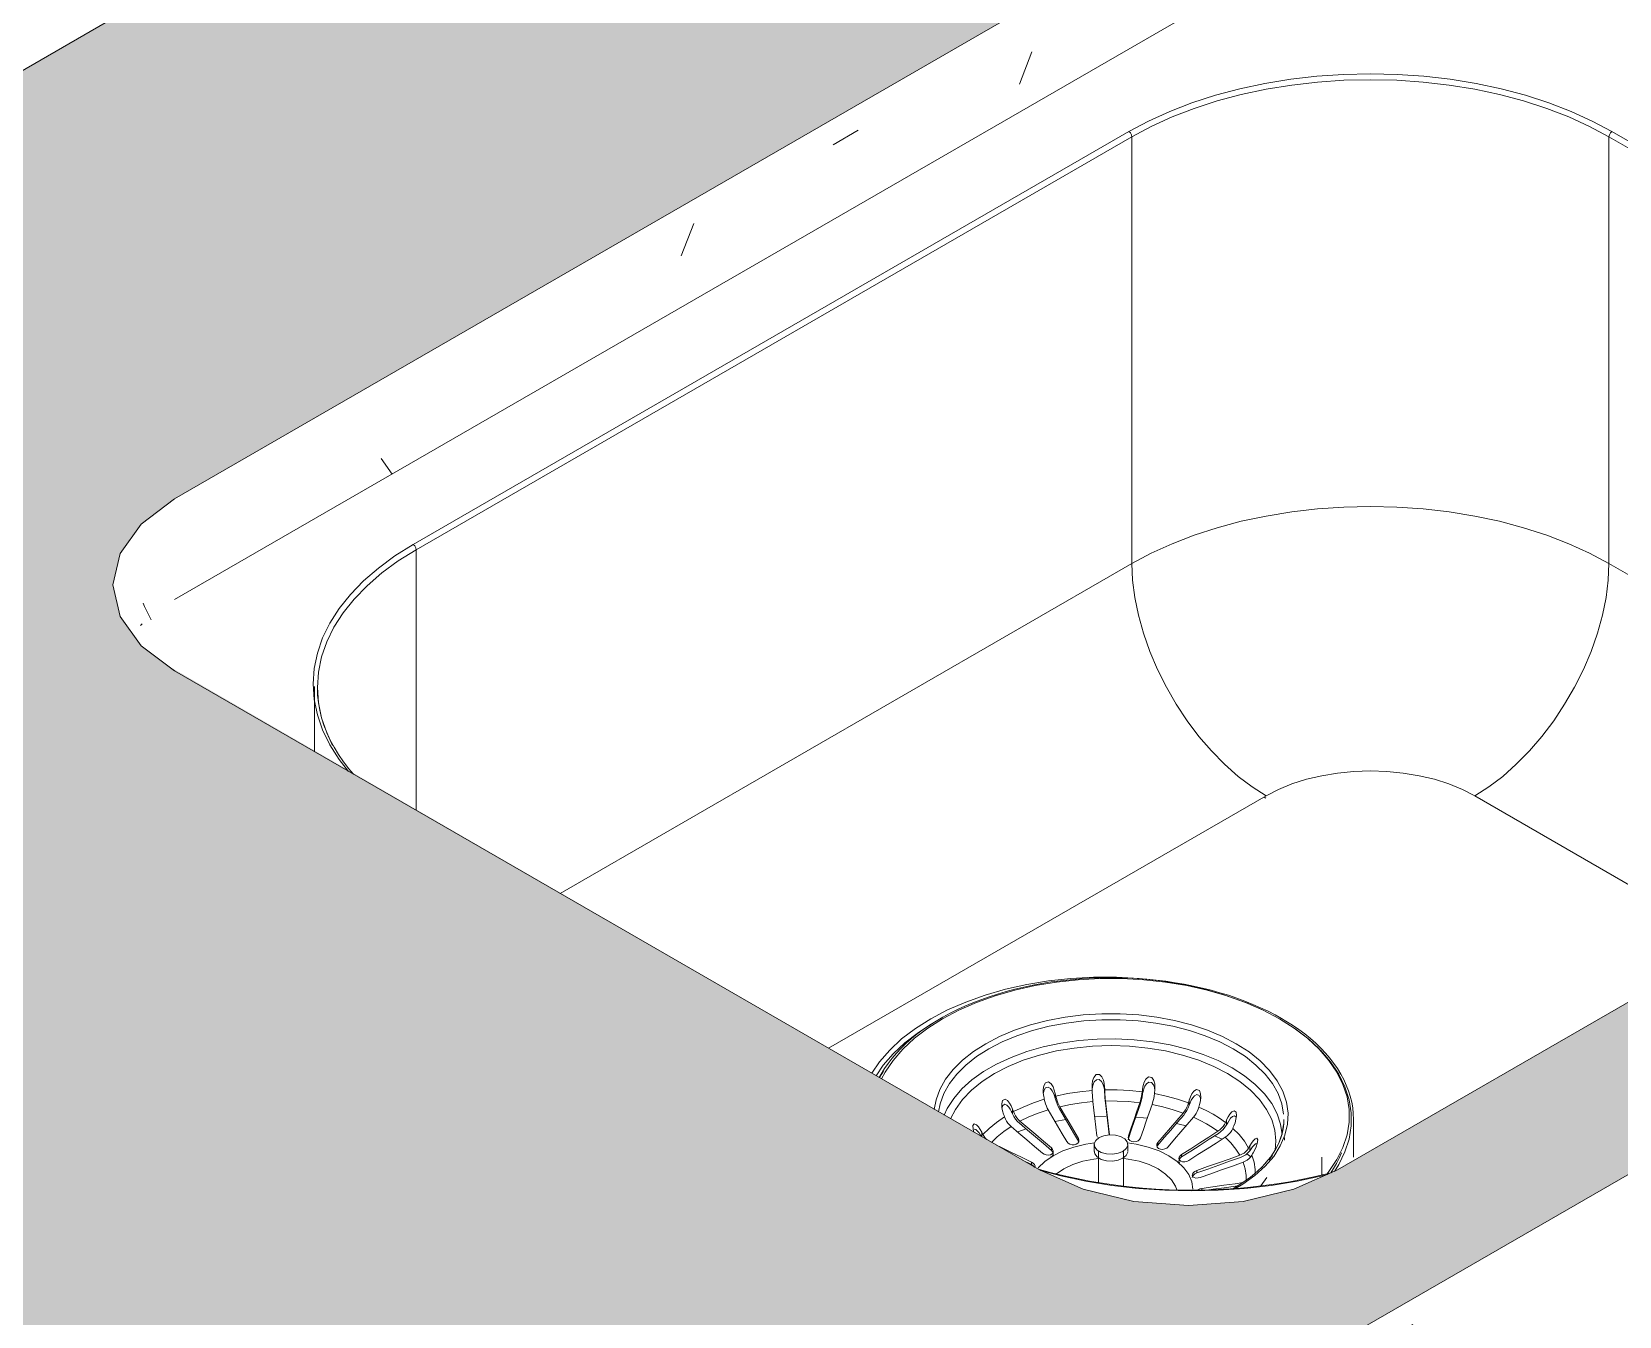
# Model space of a CAD drawing. Header units: millimetres. Extents: x -8593 to 4290, y -4897 to 11072.
# Drawn here: x 236 to 612.5, y -2814.9 to -2510.2 of the extents above; entities that cross this region are included whole.
import ezdxf

# ---------------------------------------------------------------- set-up
doc = ezdxf.new("R2010")
doc.units = ezdxf.units.MM
doc.layers.add('G-IMPT', color=8, linetype='Continuous', lineweight=9)
doc.layers.add('I-FURN', color=30, linetype='Continuous', lineweight=9)

# ---------------------------------------------------------------- blocks, each defined once
blk = doc.blocks.new('FP_3-Ortogonal 3D Copiar 1')
at = {"layer": 'I-FURN'}
for p, q in [((-15938.09, -2645.76), (-15937.73, -2646.53)), ((-15937.73, -2646.53), (-15937.36, -2647.31)), ((-15937.36, -2647.31), (-15936.97, -2648.09)), ((-15936.97, -2648.09), (-15936.58, -2648.87)), ((-15936.58, -2648.87), (-15936.17, -2649.66))]:
    blk.add_line(p, q, dxfattribs=at)

msp = doc.modelspace()

# ---------------------------------------------------------------- hatches: boundary and pattern name
at = {"layer": 'I-FURN'}
h = msp.add_hatch(dxfattribs=at)
h.set_pattern_fill('FP_24', color=256, style=0, pattern_type=2)
h.set_pattern_definition([(30, (-542.186, -1853.675), (143.684, 124.434), [6.844, -117.59, 6.844, -781.239]), (30, (-542.186, -1853.675), (143.684, 124.434), [-131.278, -117.59, 6.844, -242.024, -414.78]), (30, (-542.186, -1853.675), (143.684, 124.434), [-497.736, 6.844, -117.59, 6.844, -283.502]), (30, (-542.186, -1853.675), (143.684, 124.434), [-629.014, -76.112, 6.844, -200.546]), (125.104, (-488.304, -1801.83), (-102.9507, 63.5061), [5.153, -88.544, -593.415]), (125.104, (-488.304, -1801.83), (-102.9507, 63.5061), [-93.697, 5.153, -88.544, -499.718]), (125.104, (-488.304, -1801.83), (-102.9507, 63.5061), [-187.394, 5.153, -182.241, -312.324]), (125.104, (-488.304, -1801.83), (-102.9507, 63.5061), [-374.788, 5.153, -88.544, -218.626]), (125.104, (-488.304, -1801.83), (-102.9507, 63.5061), [-468.485, 5.153, -57.311, -156.162]), (125.104, (-488.304, -1801.83), (-102.9507, 63.5061), [-530.95, 5.153, -151.008]), (248.794, (-470.344, -1708.502), (-40.73367, -187.94098), [8.193, -140.765, -943.402]), (248.794, (-470.344, -1708.502), (-40.73367, -187.94098), [-148.958, 8.193, -140.765, -794.444]), (248.794, (-470.344, -1708.502), (-40.73367, -187.94098), [-297.916, 8.193, -289.724, -496.527]), (248.794, (-470.344, -1708.502), (-40.73367, -187.94098), [-595.833, 8.193, -140.765, -347.569]), (248.794, (-470.344, -1708.502), (-40.73367, -187.94098), [-744.791, 8.193, -91.113, -248.264]), (248.794, (-470.344, -1708.502), (-40.73367, -187.94098), [-844.096, 8.193, -240.071])])
h.paths.add_polyline_path([(-398.31, -2884.29), (495.17, -2368.44), (495.17, -2339.28), (497.39, -2335.38), (502.46, -2331.72), (503.39, -2331.33), (503.39, -2243.75), (503.71, -2241.03), (-504.38, -2823.05)])
h.paths.add_polyline_path([(539.64, -2342.76), (561.42, -2330.19), (561.65, -2293.76), (561.66, -2293.4), (561.9, -2293.04), (562.05, -2292.76), (563.29, -2291.14), (563.95, -2290.78), (565.4, -2290.42), (567.5, -2290.41), (569.79, -2291.43), (569.91, -2291.28), (571.12, -2292.55), (571.12, -2293.08), (570.75, -2294.31), (569.79, -2295.25), (569.93, -2295.45), (571.4, -2293.45), (571.4, -2324.43), (628.55, -2291.43), (592.57, -2270.34), (591.93, -2270), (536.86, -2238.8), (534.08, -2237.81), (532.89, -2237.71), (532.05, -2239.36), (531.39, -2245.57), (531.39, -2331.33), (534.07, -2332.74), (537.66, -2335.81), (539.62, -2339.42), (539.63, -2341.32)])
h.paths.add_polyline_path([(562.85, -2329.36), (562.86, -2329.35), (563.14, -2295.54), (563.76, -2295.47), (563.29, -2294.97), (563.14, -2294.81), (562.82, -2294.84), (562.45, -2294.92), (562.82, -2295.47), (562.84, -2321.27)])
h.paths.add_polyline_path([(566.85, -2295.97), (568.9, -2295.62), (568.05, -2295.69), (566.86, -2295.93)])
h.paths.add_polyline_path([(567.89, -2295.26), (569.91, -2294.68), (569.65, -2294.7), (569.16, -2294.98), (568.05, -2295.23)])
h.paths.add_polyline_path([(561.7, -2292.76), (562.04, -2291.92), (562.82, -2291.57), (562.52, -2292.11), (561.9, -2292.6)])
h.paths.add_polyline_path([(656.55, -2275.26), (1468.45, -1806.51), (1468.45, -1684.04), (550.27, -2214.15), (554.87, -2216.56), (656.46, -2275.21)])
h = msp.add_hatch(dxfattribs=at)
h.set_pattern_fill('FP_15', color=256, style=0, pattern_type=2)
h.set_pattern_definition([(0, (1882.11, -4367.022), (203.2, 29.329), [8.382, -144.018, 8.382, -144.018, -812.8]), (0, (1882.11, -4367.022), (203.2, 29.329), [-304.8, 8.382, -296.418, 8.382, -144.018, -355.6]), (0, (1882.11, -4367.022), (203.2, 29.329), [-762, 8.382, -93.218, 8.382, -245.618]), (135, (1958.31, -4352.357), (-145.594, 86.93524), [5.927, -101.836, 5.927, -676.572]), (135, (1958.31, -4352.357), (-145.594, 86.93524), [-113.69, -101.836, 5.927, -209.599, -359.21]), (135, (1958.31, -4352.357), (-145.594, 86.93524), [-431.052, 5.927, -101.836, 5.927, -245.52]), (135, (1958.31, -4352.357), (-145.594, 86.93524), [-544.742, -65.915, 5.927, -173.678]), (225, (1983.71, -4293.7), (-57.60587, -116.2646), [5.927, -101.836, 5.927, -676.572]), (225, (1983.71, -4293.7), (-57.60587, -116.2646), [-113.69, -101.836, 5.927, -209.599, -359.21]), (225, (1983.71, -4293.7), (-57.60587, -116.2646), [-431.052, 5.927, -101.836, 5.927, -245.52]), (225, (1983.71, -4293.7), (-57.60587, -116.2646), [-544.742, -65.915, 5.927, -173.678])])
h.paths.add_polyline_path([(902.77, -3757.94), (1319.96, -3517.07), (330.01, -2945.52), (1390.67, -2333.15), (3441.28, -3517.07), (3936.26, -3231.3), (1468.45, -1806.51), (656.55, -2275.26), (691.86, -2295.87), (693.45, -2298.33), (694.03, -2301.05), (693.95, -2303.47), (693.1, -2307.23), (692.09, -2309.85), (690.09, -2313.33), (686.33, -2317.31), (684.53, -2318.53), (684.52, -2318.56), (681.16, -2319.93), (680.1, -2320.02), (678.23, -2319.91), (677.26, -2320.47), (668.22, -2320.53), (661.43, -2316.62), (661.16, -2310.13), (660.06, -2309.59), (628.55, -2291.43), (571.38, -2324.44), (571.41, -2339.09), (573.71, -2340.22), (578.03, -2343.5), (583.13, -2349.82), (585.99, -2354.77), (588.24, -2361.2), (589.02, -2367.32), (588.18, -2372.66), (585.99, -2376.37), (569.76, -2385.73), (567.96, -2385.75), (567.03, -2387.31), (540.1, -2402.91), (538.37, -2402.47), (538.53, -2402.97), (539.89, -2403.88), (539.62, -2439.29), (537.44, -2443.15), (533.01, -2446.56), (526.82, -2448.98), (520.64, -2450.09), (513.14, -2449.95), (507.18, -2448.83), (501.48, -2446.44), (497.12, -2442.76), (495.17, -2439.29), (495.17, -2368.44), (-398.31, -2884.29), (902.77, -3635.46), (902.77, -3727.54)])
h.paths.add_polyline_path([(2784.09, -3064.16), (2175.14, -2712.58), (2535.76, -2504.37), (3144.72, -2855.95), (2793.62, -3058.66)])
h.paths.add_polyline_path([(510.32, -2788.64), (497.38, -2787.65), (485.32, -2784.77), (473.06, -2779.08), (268.22, -2660.52), (261.96, -2655.81), (256.97, -2648.85), (255.26, -2641.38), (256.97, -2633.91), (261.96, -2626.95), (269.91, -2620.97), (828.52, -2298.45), (838.88, -2293.86), (850.94, -2290.98), (863.88, -2290), (876.82, -2290.98), (888.88, -2293.86), (899.23, -2298.45), (1104.29, -2416.84), (1112.66, -2423.41), (1117.23, -2429.78), (1118.94, -2437.25), (1117.23, -2444.73), (1112.24, -2451.69), (1104.29, -2457.67), (545.68, -2780.18), (535.32, -2784.77), (523.26, -2787.65), (517.54, -2788.09)])
h.paths.add_polyline_path([(569.01, -2384.83), (569, -2384.33), (568.9, -2384.61), (569, -2384.82)])
h.paths.add_polyline_path([(568.32, -2385.26), (570.67, -2384.46), (570.92, -2383.74), (569, -2384.83), (568.5, -2384.83), (568.27, -2385.25)])
h.paths.add_polyline_path([(539.69, -2351.77), (544.86, -2348.82), (546.57, -2348.63), (546.57, -2348.33), (545.4, -2348.38), (561.42, -2339.21), (561.4, -2330.2), (539.64, -2342.76), (539.67, -2349.31)])
h.paths.add_polyline_path([(562.85, -2329.36), (562.85, -2329.36), (562.85, -2334.1)])
h.paths.add_polyline_path([(562.85, -2338.39), (562.86, -2338.39), (562.85, -2337.88)])
h.paths.add_polyline_path([(682.04, -2297.31), (683.92, -2295.76), (683.71, -2295.96), (682.23, -2297.16)])
h.paths.add_polyline_path([(684.68, -2296.99), (684.25, -2295.98), (684.62, -2296.65), (684.63, -2296.69)])
h.paths.add_polyline_path([(685.36, -2295.29), (687.51, -2294.84), (685.37, -2295.29)])
h.paths.add_polyline_path([(672.46, -2289.16), (672.36, -2289.11), (672.44, -2289.16)])
h = msp.add_hatch(dxfattribs=at)
h.set_pattern_fill('FP_20', color=256, style=0, pattern_type=2)
h.set_pattern_definition([(30, (-436.12, -1914.912), (143.684, 124.434), [6.844, -117.59, 6.844, -781.239]), (30, (-436.12, -1914.912), (143.684, 124.434), [-131.278, -117.59, 6.844, -242.024, -414.78]), (30, (-436.12, -1914.912), (143.684, 124.434), [-497.736, 6.844, -117.59, 6.844, -283.502]), (30, (-436.12, -1914.912), (143.684, 124.434), [-629.014, -76.112, 6.844, -200.546]), (125.104, (-382.24, -1863.065), (-102.9507, 63.506), [5.153, -88.544, -593.415]), (125.104, (-382.24, -1863.065), (-102.9507, 63.506), [-93.697, 5.153, -88.544, -499.718]), (125.104, (-382.24, -1863.065), (-102.9507, 63.506), [-187.394, 5.153, -182.241, -312.324]), (125.104, (-382.24, -1863.065), (-102.9507, 63.506), [-374.788, 5.153, -88.544, -218.626]), (125.104, (-382.24, -1863.065), (-102.9507, 63.506), [-468.485, 5.153, -57.311, -156.162]), (125.104, (-382.24, -1863.065), (-102.9507, 63.506), [-530.95, 5.153, -151.008]), (248.794, (-364.278, -1769.74), (-40.73367, -187.941), [8.193, -140.765, -943.402]), (248.794, (-364.278, -1769.74), (-40.73367, -187.941), [-148.958, 8.193, -140.765, -794.444]), (248.794, (-364.278, -1769.74), (-40.73367, -187.941), [-297.916, 8.193, -289.724, -496.527]), (248.794, (-364.278, -1769.74), (-40.73367, -187.941), [-595.833, 8.193, -140.765, -347.569]), (248.794, (-364.278, -1769.74), (-40.73367, -187.941), [-744.791, 8.193, -91.113, -248.264]), (248.794, (-364.278, -1769.74), (-40.73367, -187.941), [-844.096, 8.193, -240.071])])
h.paths.add_polyline_path([(269.91, -2644.89), (828.52, -2322.37), (828.52, -2298.45), (269.91, -2620.97), (269.91, -2643.66)])
h = msp.add_hatch(dxfattribs=at)
h.set_pattern_fill('FP_17', color=256, style=0, pattern_type=2)
h.set_pattern_definition([(30, (-124.993, -2094.542), (143.684, 124.434), [6.844, -117.59, 6.844, -781.239]), (30, (-124.993, -2094.542), (143.684, 124.434), [-131.278, -117.59, 6.844, -242.024, -414.78]), (30, (-124.993, -2094.542), (143.684, 124.434), [-497.736, 6.844, -117.59, 6.844, -283.502]), (30, (-124.993, -2094.542), (143.684, 124.434), [-629.014, -76.112, 6.844, -200.546]), (125.104, (-71.11, -2042.694), (-102.9507, 63.5061), [5.153, -88.544, -593.415]), (125.104, (-71.11, -2042.694), (-102.9507, 63.5061), [-93.697, 5.153, -88.544, -499.718]), (125.104, (-71.11, -2042.694), (-102.9507, 63.5061), [-187.394, 5.153, -182.241, -312.324]), (125.104, (-71.11, -2042.694), (-102.9507, 63.5061), [-374.788, 5.153, -88.544, -218.626]), (125.104, (-71.11, -2042.694), (-102.9507, 63.5061), [-468.485, 5.153, -57.311, -156.162]), (125.104, (-71.11, -2042.694), (-102.9507, 63.5061), [-530.95, 5.153, -151.008]), (248.794, (-53.15, -1949.37), (-40.73367, -187.941), [8.193, -140.765, -943.402]), (248.794, (-53.15, -1949.37), (-40.73367, -187.941), [-148.958, 8.193, -140.765, -794.444]), (248.794, (-53.15, -1949.37), (-40.73367, -187.941), [-297.916, 8.193, -289.724, -496.527]), (248.794, (-53.15, -1949.37), (-40.73367, -187.941), [-595.833, 8.193, -140.765, -347.569]), (248.794, (-53.15, -1949.37), (-40.73367, -187.941), [-744.791, 8.193, -91.113, -248.264]), (248.794, (-53.15, -1949.37), (-40.73367, -187.941), [-844.096, 8.193, -240.071])])
h.paths.add_polyline_path([(365.37, -2965.94), (1390.67, -2373.98), (1390.67, -2333.15), (330.01, -2945.52), (344.15, -2953.69)])

# ---------------------------------------------------------------- linework, layer by layer
at = {"layer": 'G-IMPT'}
for p, q in [((828.52, -2322.37), (269.91, -2644.89)), ((496.18, -2533.85), (326.47, -2631.83)), ((327.18, -2633.05), (496.89, -2535.07)), ((496.89, -2535.07), (496.89, -2636.32)), ((610.02, -2535.07), (737.3, -2608.56)), ((610.02, -2535.07), (610.02, -2636.32)), ((738.01, -2607.33), (610.73, -2533.85)), ((327.18, -2633.05), (327.18, -2694.86)), ((496.89, -2636.32), (361.34, -2714.58)), ((702.44, -2689.67), (610.02, -2636.32)), ((262.19, -2650.64), (261.78, -2651.05)), ((303.05, -2665.47), (303.05, -2680.93)), ((528.71, -2691.43), (424.97, -2751.32)), ((638.8, -2726.42), (578.2, -2691.43)), ((528.65, -2691.97), (528.24, -2691.73)), ((527.87, -2742.22), (523.88, -2740.47)), ((538.56, -2748.95), (535.49, -2746.62)), ((541.32, -2751.48), (538.75, -2749.11)), ((478.72, -2763.18), (478.72, -2762.02)), ((490.43, -2761.68), (490.43, -2761.19)), ((499.42, -2762.14), (499.42, -2761.37)), ((468.36, -2766.38), (468.75, -2766.17)), ((468.6, -2766.9), (468.6, -2765.74)), ((510.7, -2764.24), (510.37, -2764.11)), ((510.5, -2764.79), (510.5, -2763.63)), ((469.86, -2771.1), (471.79, -2770.43)), ((478.66, -2768.65), (481.2, -2768.2)), ((488.05, -2767.48), (490.83, -2767.38)), ((519.34, -2769.47), (519.34, -2768.31)), ((549.44, -2777.16), (549.44, -2768.18)), ((461.01, -2771.93), (461.15, -2772.16)), ((461.3, -2772.29), (461.3, -2771.24)), ((484.21, -2772.72), (484.21, -2773.31)), ((487.94, -2774.14), (487.94, -2775.77)), ((488.57, -2772.05), (488.7, -2772.43)), ((495.94, -2775.77), (495.94, -2774.14)), ((496.05, -2772.71), (496, -2773.01)), ((503.04, -2774.26), (502.83, -2774.6)), ((503.04, -2773.67), (503.04, -2774.26)), ((516.5, -2772.09), (518.27, -2772.9)), ((533.05, -2773.08), (533.05, -2772.51)), ((473.09, -2778.89), (470.93, -2777.85)), ((477.8, -2774.95), (477.8, -2775.53)), ((488.94, -2775.77), (488.94, -2783.19)), ((494.85, -2776.19), (494.94, -2775.77)), ((494.94, -2784.03), (494.94, -2775.77)), ((508.69, -2776.51), (508.69, -2777.09)), ((524.13, -2776.38), (525.07, -2777.1)), ((524.87, -2775.61), (524.87, -2774.45)), ((529.41, -2777.79), (530.21, -2776.66)), ((541.94, -2781.45), (541.94, -2777.16)), ((473.09, -2778.3), (473.09, -2778.89)), ((479.03, -2781.12), (480.77, -2779.94)), ((512.32, -2780.29), (512.32, -2780.87)), ((513.49, -2784.55), (513.49, -2784.94)), ((527.49, -2783.98), (528.89, -2781.94))]:
    msp.add_line(p, q, dxfattribs=at)
for points in [[(610.73, -2533.85, 0), (606.06, -2531.35, 0), (601.07, -2529.08, 0), (595.78, -2527.04, 0), (590.23, -2525.25, 0), (584.45, -2523.71, 0), (578.49, -2522.44, 0), (572.37, -2521.44, 0), (566.13, -2520.72, 0), (559.81, -2520.29, 0), (553.46, -2520.15, 0), (547.1, -2520.29, 0), (540.78, -2520.72, 0), (534.55, -2521.44, 0), (528.43, -2522.44, 0), (522.46, -2523.71, 0), (516.68, -2525.25, 0), (511.13, -2527.04, 0), (505.85, -2529.08, 0), (500.85, -2531.35, 0), (496.18, -2533.85, 0)], [(496.89, -2535.07, 0), (501.5, -2532.61, 0), (506.43, -2530.36, 0), (511.66, -2528.35, 0), (517.14, -2526.58, 0), (522.84, -2525.06, 0), (528.73, -2523.8, 0), (534.78, -2522.82, 0), (540.94, -2522.11, 0), (547.18, -2521.69, 0), (553.46, -2521.54, 0), (559.73, -2521.69, 0), (565.97, -2522.11, 0), (572.13, -2522.82, 0), (578.18, -2523.8, 0), (584.07, -2525.06, 0), (589.78, -2526.58, 0), (595.26, -2528.35, 0), (600.48, -2530.36, 0), (605.41, -2532.61, 0), (610.02, -2535.07, 0)], [(496.89, -2535.07, 0), (496.79, -2534.61, 0), (496.53, -2534.16, 0), (496.18, -2533.85, 0)], [(610.02, -2535.07, 0), (610.12, -2534.61, 0), (610.38, -2534.16, 0), (610.73, -2533.85, 0)], [(610.02, -2636.32, 0), (605.41, -2633.85, 0), (600.48, -2631.61, 0), (595.26, -2629.59, 0), (589.78, -2627.82, 0), (584.07, -2626.3, 0), (578.18, -2625.05, 0), (572.13, -2624.06, 0), (565.97, -2623.36, 0), (559.73, -2622.93, 0), (553.46, -2622.79, 0), (547.18, -2622.93, 0), (540.94, -2623.36, 0), (534.78, -2624.06, 0), (528.73, -2625.05, 0), (522.84, -2626.3, 0), (517.14, -2627.82, 0), (511.66, -2629.59, 0), (506.43, -2631.61, 0), (501.5, -2633.85, 0), (496.89, -2636.32, 0)], [(326.47, -2631.83, 0), (322.16, -2634.52, 0), (318.22, -2637.41, 0), (314.69, -2640.46, 0), (311.58, -2643.66, 0), (308.92, -2647, 0), (306.71, -2650.44, 0), (304.99, -2653.98, 0), (303.75, -2657.58, 0), (303, -2661.22, 0), (302.75, -2664.89, 0), (303, -2668.56, 0), (303.75, -2672.21, 0), (304.99, -2675.81, 0), (306.71, -2679.35, 0), (308.92, -2682.79, 0), (311.14, -2685.62, 0)], [(307.38, -2679.46, 0), (305.96, -2676.49, 0), (304.74, -2672.94, 0), (304, -2669.33, 0), (303.75, -2665.71, 0), (304, -2662.09, 0), (304.74, -2658.49, 0), (305.96, -2654.93, 0), (307.67, -2651.44, 0), (309.84, -2648.04, 0), (312.47, -2644.74, 0), (315.54, -2641.58, 0), (319.03, -2638.56, 0), (322.92, -2635.71, 0), (327.18, -2633.05, 0)], [(327.18, -2633.05, 0), (327.09, -2632.59, 0), (326.83, -2632.14, 0), (326.47, -2631.83, 0)], [(496.89, -2636.32, 0), (497.06, -2640.26, 0), (497.58, -2644.36, 0), (498.45, -2648.57, 0), (499.64, -2652.85, 0), (501.15, -2657.15, 0), (502.96, -2661.42, 0), (505.06, -2665.62, 0), (507.42, -2669.7, 0), (510, -2673.61, 0), (512.8, -2677.32, 0), (515.77, -2680.78, 0), (518.87, -2683.95, 0), (522.09, -2686.81, 0), (525.38, -2689.31, 0), (528.71, -2691.43, 0)], [(578.2, -2691.43, 0), (581.53, -2689.31, 0), (584.82, -2686.81, 0), (588.04, -2683.95, 0), (591.15, -2680.78, 0), (594.11, -2677.32, 0), (596.91, -2673.61, 0), (599.5, -2669.7, 0), (601.85, -2665.62, 0), (603.95, -2661.42, 0), (605.76, -2657.15, 0), (607.27, -2652.85, 0), (608.47, -2648.57, 0), (609.33, -2644.36, 0), (609.85, -2640.26, 0), (610.02, -2636.32, 0)], [(303.75, -2665.71, 0), (303.81, -2667.51, 0), (304, -2669.31, 0), (304.31, -2671.1, 0), (304.75, -2672.89, 0), (305.31, -2674.67, 0), (305.99, -2676.44, 0), (306.8, -2678.19, 0), (307.73, -2679.92, 0), (308.78, -2681.64, 0), (309.95, -2683.33, 0), (311.24, -2685, 0), (312.36, -2686.3, 0)], [(578.2, -2691.43, 0), (575.28, -2689.92, 0), (572.08, -2688.61, 0), (568.64, -2687.51, 0), (565.02, -2686.65, 0), (561.24, -2686.02, 0), (557.37, -2685.64, 0), (553.46, -2685.51, 0), (549.54, -2685.64, 0), (545.67, -2686.02, 0), (541.9, -2686.65, 0), (538.27, -2687.51, 0), (534.84, -2688.61, 0), (531.63, -2689.92, 0), (528.71, -2691.43, 0)], [(436.99, -2758.26, 0), (437.44, -2757.42, 0), (438.22, -2756.14, 0), (439.09, -2754.89, 0), (440.04, -2753.65, 0), (441.08, -2752.45, 0), (442.2, -2751.27, 0), (443.39, -2750.12, 0), (444.66, -2749, 0), (446.01, -2747.91, 0), (447.42, -2746.86, 0), (448.91, -2745.84, 0), (450.47, -2744.85, 0), (452.08, -2743.91, 0), (453.77, -2743, 0), (455.51, -2742.14, 0), (457.31, -2741.31, 0), (459.16, -2740.53, 0), (461.06, -2739.79, 0), (463.02, -2739.1, 0), (465.01, -2738.46, 0), (467.05, -2737.86, 0), (469.13, -2737.3, 0), (471.25, -2736.8, 0), (473.39, -2736.35, 0), (475.57, -2735.94, 0), (477.77, -2735.59, 0), (479.99, -2735.29, 0), (482.24, -2735.04, 0), (484.49, -2734.84, 0), (486.76, -2734.7, 0), (489.04, -2734.6, 0), (491.32, -2734.56, 0), (493.6, -2734.57, 0), (495.88, -2734.64, 0), (498.16, -2734.76, 0), (500.42, -2734.93, 0), (502.67, -2735.15, 0), (504.91, -2735.42, 0), (507.12, -2735.75, 0), (509.31, -2736.12, 0), (511.48, -2736.55, 0), (513.61, -2737.03, 0), (515.71, -2737.55, 0), (517.77, -2738.13, 0), (519.79, -2738.75, 0), (521.76, -2739.41, 0), (523.69, -2740.13, 0), (525.58, -2740.89, 0), (527.4, -2741.69, 0), (529.18, -2742.53, 0), (530.89, -2743.41, 0), (532.39, -2744.25, 0)], [(531.89, -2744.3, 0), (528.03, -2742.27, 0), (523.87, -2740.45, 0), (519.43, -2738.87, 0), (514.76, -2737.52, 0), (509.89, -2736.44, 0), (504.87, -2735.61, 0), (499.74, -2735.06, 0), (494.55, -2734.78, 0), (489.33, -2734.78, 0), (484.13, -2735.06, 0), (479, -2735.61, 0), (473.98, -2736.44, 0), (469.12, -2737.52, 0), (464.44, -2738.87, 0), (460.01, -2740.45, 0), (455.84, -2742.27, 0), (451.99, -2744.3, 0), (448.47, -2746.53, 0), (445.33, -2748.93, 0), (442.58, -2751.49, 0), (440.25, -2754.19, 0), (438.37, -2757, 0), (437.52, -2758.59, 0)], [(523.56, -2740.34, 0), (518.97, -2738.7, 0), (514.13, -2737.31, 0), (509.1, -2736.18, 0), (503.91, -2735.33, 0), (498.6, -2734.76, 0), (493.22, -2734.47, 0), (487.82, -2734.47, 0), (482.45, -2734.76, 0), (477.14, -2735.33, 0), (471.95, -2736.18, 0), (466.91, -2737.31, 0), (462.08, -2738.7, 0), (457.49, -2740.34, 0), (453.18, -2742.22, 0), (449.19, -2744.32, 0)], [(521.64, -2750.22, 0), (518.37, -2748.52, 0), (514.81, -2747.03, 0), (511.01, -2745.76, 0), (506.99, -2744.73, 0), (502.81, -2743.94, 0), (498.51, -2743.41, 0), (494.14, -2743.15, 0), (489.74, -2743.15, 0), (485.37, -2743.41, 0), (481.07, -2743.94, 0), (476.89, -2744.73, 0), (472.87, -2745.76, 0), (469.06, -2747.03, 0), (465.51, -2748.52, 0), (462.24, -2750.22, 0)], [(535.41, -2746.56, 0), (531.86, -2744.32, 0), (528.04, -2742.3, 0)], [(449.19, -2744.32, 0), (445.55, -2746.62, 0), (442.3, -2749.11, 0), (439.46, -2751.76, 0), (437.05, -2754.55, 0), (435.22, -2757.24, 0)], [(436.23, -2757.83, 0), (437.92, -2755.34, 0), (440.29, -2752.6, 0), (443.09, -2749.99, 0), (446.29, -2747.54, 0), (449.87, -2745.28, 0)], [(520.93, -2751.44, 0), (517.74, -2749.78, 0), (514.27, -2748.33, 0), (510.55, -2747.09, 0), (506.63, -2746.08, 0), (502.55, -2745.32, 0), (498.35, -2744.8, 0), (494.08, -2744.54, 0), (489.79, -2744.54, 0), (485.52, -2744.8, 0), (481.33, -2745.32, 0), (477.24, -2746.08, 0), (473.32, -2747.09, 0), (469.61, -2748.33, 0), (466.14, -2749.78, 0), (462.95, -2751.44, 0)], [(531.89, -2744.3, 0), (535.41, -2746.53, 0), (538.55, -2748.93, 0), (541.3, -2751.49, 0), (543.62, -2754.19, 0), (545.51, -2757, 0), (546.94, -2759.9, 0), (547.9, -2762.86, 0), (548.38, -2765.86, 0), (548.38, -2768.87, 0), (547.9, -2771.87, 0), (546.94, -2774.83, 0), (545.51, -2777.73, 0), (543.62, -2780.54, 0), (543.18, -2781.1, 0)], [(549.44, -2768.18, 0), (549.39, -2766.81, 0), (549.25, -2765.44, 0), (549.01, -2764.07, 0), (548.68, -2762.71, 0), (548.26, -2761.37, 0), (547.74, -2760.04, 0), (547.13, -2758.72, 0), (546.44, -2757.42, 0), (545.65, -2756.14, 0), (544.78, -2754.89, 0), (543.83, -2753.65, 0), (542.8, -2752.45, 0), (541.68, -2751.27, 0), (540.49, -2750.12, 0), (539.21, -2749, 0), (537.87, -2747.91, 0), (536.45, -2746.86, 0), (534.96, -2745.84, 0), (533.41, -2744.85, 0), (532.39, -2744.25, 0)], [(462.24, -2750.22, 0), (459.3, -2752.1, 0), (456.71, -2754.16, 0), (454.52, -2756.36, 0), (452.73, -2758.67, 0), (451.37, -2761.09, 0), (450.45, -2763.57, 0), (450.03, -2765.8, 0)], [(451.05, -2766.4, 0), (451.44, -2764.48, 0), (452.33, -2762.05, 0), (453.66, -2759.7, 0), (455.41, -2757.43, 0), (457.55, -2755.29, 0), (460.07, -2753.28, 0), (462.95, -2751.44, 0)], [(452.4, -2767.17, 0), (453.12, -2765.63, 0), (454.64, -2763.24, 0), (456.59, -2760.97, 0), (458.96, -2758.83, 0), (461.71, -2756.85, 0), (464.82, -2755.06, 0), (468.25, -2753.47, 0), (471.95, -2752.1, 0), (475.89, -2750.97, 0), (480.02, -2750.1, 0), (484.29, -2749.48, 0), (488.64, -2749.14, 0), (493.04, -2749.07, 0), (497.42, -2749.28, 0), (501.74, -2749.76, 0), (505.94, -2750.5, 0), (509.98, -2751.5, 0), (513.81, -2752.75, 0), (517.38, -2754.24, 0), (520.65, -2755.93, 0)], [(519.58, -2757.29, 0), (516.32, -2755.61, 0), (512.74, -2754.14, 0), (508.9, -2752.92, 0), (504.85, -2751.95, 0), (500.64, -2751.25, 0), (496.32, -2750.83, 0), (491.94, -2750.68, 0), (487.56, -2750.83, 0), (483.24, -2751.25, 0), (479.02, -2751.95, 0), (474.97, -2752.92, 0), (471.14, -2754.14, 0), (467.56, -2755.61, 0), (464.29, -2757.29, 0), (461.37, -2759.18, 0), (458.83, -2761.25, 0), (456.71, -2763.46, 0), (455.03, -2765.8, 0), (453.9, -2768.03, 0)], [(532.88, -2766.94, 0), (532.43, -2764.48, 0), (531.54, -2762.05, 0), (530.21, -2759.7, 0), (528.47, -2757.43, 0), (526.32, -2755.29, 0), (523.8, -2753.28, 0), (520.93, -2751.44, 0)], [(521.48, -2784.6, 0), (523.2, -2783.56, 0), (526.05, -2781.51, 0), (528.5, -2779.3, 0), (530.52, -2776.95, 0), (532.09, -2774.48, 0), (533.19, -2771.93, 0), (533.8, -2769.33, 0), (533.92, -2766.71, 0), (533.55, -2764.09, 0), (532.7, -2761.51, 0), (531.36, -2759, 0), (529.56, -2756.59, 0), (527.33, -2754.3, 0), (524.67, -2752.17, 0), (521.64, -2750.22, 0)], [(544.9, -2780.57, 0), (545.95, -2778.91, 0), (547.42, -2775.91, 0), (548.42, -2772.84, 0), (548.92, -2769.74, 0), (548.92, -2766.62, 0), (548.42, -2763.52, 0), (547.42, -2760.45, 0), (545.95, -2757.46, 0), (544, -2754.55, 0), (541.59, -2751.76, 0)], [(437.04, -2758.3, 0), (437.42, -2757.63, 0), (437.98, -2756.71, 0)], [(487.44, -2760.67, 0), (487.45, -2759.83, 0), (487.59, -2759, 0), (487.87, -2758.21, 0), (488.4, -2757.56, 0), (489.21, -2757.52, 0), (489.79, -2758.11, 0), (490.14, -2758.87, 0), (490.34, -2759.69, 0), (490.43, -2760.52, 0)], [(490.36, -2761.09, 0), (490.23, -2760.42, 0), (490.01, -2759.76, 0), (489.66, -2759.17, 0), (489.14, -2758.73, 0), (488.47, -2758.76, 0), (487.98, -2759.25, 0), (487.69, -2759.88, 0), (487.52, -2760.55, 0), (487.46, -2761, 0)], [(499.42, -2760.98, 0), (499.57, -2760.15, 0), (499.83, -2759.36, 0), (500.23, -2758.64, 0), (500.85, -2758.11, 0), (501.63, -2758.23, 0), (502.1, -2758.93, 0), (502.31, -2759.75, 0), (502.37, -2760.59, 0), (502.32, -2761.42, 0)], [(530.85, -2775.49, 0), (531.04, -2773.26, 0), (530.79, -2770.73, 0), (530.06, -2768.23, 0), (528.84, -2765.8, 0), (527.16, -2763.46, 0), (525.04, -2761.25, 0), (522.51, -2759.18, 0), (519.58, -2757.29, 0)], [(520.65, -2755.93, 0), (523.59, -2757.82, 0), (526.15, -2759.88, 0), (528.32, -2762.09, 0), (530.05, -2764.42, 0), (531.35, -2766.85, 0), (532.17, -2769.34, 0), (532.52, -2771.73, 0)], [(476, -2762.75, 0), (475.88, -2761.92, 0), (475.87, -2761.08, 0), (476, -2760.25, 0), (476.38, -2759.5, 0), (477.11, -2759.31, 0), (477.75, -2759.78, 0), (478.19, -2760.46, 0), (478.5, -2761.22, 0), (478.72, -2762.02, 0)], [(478.55, -2762.61, 0), (478.32, -2761.98, 0), (478.01, -2761.38, 0), (477.6, -2760.86, 0), (477.05, -2760.53, 0), (476.43, -2760.7, 0), (476.07, -2761.27, 0), (475.91, -2761.92, 0)], [(476.13, -2763.4, 0), (476.06, -2763.08, 0), (476, -2762.75, 0)], [(478.55, -2762.61, 0), (478.64, -2762.9, 0), (478.72, -2763.18, 0)], [(478.72, -2762.02, 0), (478.78, -2762.35, 0), (478.85, -2762.67, 0)], [(478.85, -2762.67, 0), (481.65, -2762.08, 0), (484.53, -2761.64, 0), (487.46, -2761.34, 0)], [(479.77, -2765.19, 0), (479.54, -2764.76, 0), (479.33, -2764.28, 0), (479.14, -2763.76, 0), (478.98, -2763.22, 0), (478.85, -2762.67, 0)], [(487.46, -2761.34, 0), (487.45, -2761, 0), (487.44, -2760.67, 0)], [(487.46, -2761.34, 0), (487.49, -2761.9, 0), (487.52, -2762.46, 0), (487.56, -2763.01, 0), (487.61, -2763.51, 0), (487.65, -2763.97, 0)], [(490.36, -2761.09, 0), (490.4, -2761.39, 0), (490.43, -2761.68, 0)], [(490.43, -2760.52, 0), (490.44, -2760.85, 0), (490.45, -2761.19, 0)], [(490.43, -2761.68, 0), (490.47, -2762.39, 0), (490.51, -2763.07, 0), (490.57, -2763.71, 0), (490.63, -2764.28, 0)], [(490.45, -2761.19, 0), (493.43, -2761.19, 0), (496.4, -2761.34, 0), (499.34, -2761.63, 0)], [(490.64, -2763.81, 0), (490.59, -2763.36, 0), (490.55, -2762.86, 0), (490.51, -2762.31, 0), (490.48, -2761.75, 0), (490.45, -2761.19, 0)], [(499.34, -2761.63, 0), (499.26, -2762.19, 0), (499.16, -2762.75, 0), (499.05, -2763.28, 0), (498.92, -2763.78, 0), (498.78, -2764.23, 0)], [(498.82, -2764.69, 0), (498.99, -2764.13, 0), (499.15, -2763.51, 0), (499.3, -2762.84, 0), (499.42, -2762.14, 0)], [(499.34, -2761.63, 0), (499.38, -2761.3, 0), (499.42, -2760.98, 0)], [(499.42, -2762.14, 0), (499.47, -2761.84, 0), (499.53, -2761.55, 0)], [(502.34, -2761.3, 0), (502.24, -2760.62, 0), (502, -2759.96, 0), (501.57, -2759.42, 0), (500.92, -2759.32, 0), (500.37, -2759.71, 0), (499.99, -2760.27, 0), (499.72, -2760.9, 0), (499.53, -2761.55, 0)], [(501.67, -2764.67, 0), (501.81, -2764.23, 0), (501.94, -2763.73, 0), (502.06, -2763.2, 0), (502.16, -2762.64, 0), (502.24, -2762.08, 0)], [(502.32, -2761.42, 0), (502.28, -2761.75, 0), (502.24, -2762.08, 0)], [(502.24, -2762.08, 0), (505.04, -2762.67, 0), (507.74, -2763.4, 0), (510.32, -2764.26, 0)], [(510.5, -2763.63, 0), (510.76, -2762.85, 0), (511.12, -2762.12, 0), (511.59, -2761.48, 0), (512.23, -2761.08, 0), (512.89, -2761.35, 0), (513.18, -2762.12, 0), (513.22, -2762.97, 0), (513.14, -2763.81, 0), (512.95, -2764.62, 0)], [(513.19, -2763.46, 0), (513.13, -2763.14, 0), (512.84, -2762.53, 0), (512.29, -2762.31, 0), (511.74, -2762.58, 0), (511.32, -2763.06, 0), (510.98, -2763.63, 0), (510.7, -2764.24, 0)], [(466.48, -2766.97, 0), (466.24, -2766.17, 0), (466.09, -2765.35, 0), (466.05, -2764.5, 0), (466.24, -2763.7, 0), (466.81, -2763.38, 0), (467.41, -2763.72, 0), (467.9, -2764.3, 0), (468.29, -2764.99, 0), (468.6, -2765.74, 0)], [(468.36, -2766.38, 0), (468.06, -2765.79, 0), (467.69, -2765.26, 0), (467.26, -2764.83, 0), (466.75, -2764.61, 0), (466.27, -2764.89, 0), (466.1, -2765.34, 0)], [(468.6, -2766.9, 0), (468.48, -2766.64, 0), (468.36, -2766.38, 0)], [(468.6, -2765.74, 0), (468.71, -2766.05, 0), (468.82, -2766.35, 0)], [(468.82, -2766.35, 0), (471.11, -2765.25, 0), (473.55, -2764.26, 0), (476.13, -2763.4, 0)], [(468.82, -2766.35, 0), (469.04, -2766.87, 0), (469.31, -2767.37, 0), (469.62, -2767.84, 0), (469.98, -2768.26, 0), (470.36, -2768.62, 0)], [(470.36, -2768.62, 0), (472.45, -2767.61, 0), (474.69, -2766.71, 0), (477.05, -2765.92, 0)], [(477.05, -2765.92, 0), (476.82, -2765.49, 0), (476.61, -2765.01, 0), (476.42, -2764.49, 0), (476.26, -2763.95, 0), (476.13, -2763.4, 0)], [(477.05, -2765.92, 0), (478.16, -2767.8, 0), (479.27, -2769.68, 0), (480.38, -2771.57, 0), (481.49, -2773.45, 0)], [(478.72, -2763.18, 0), (478.91, -2763.87, 0), (479.15, -2764.52, 0), (479.41, -2765.12, 0), (479.7, -2765.66, 0)], [(484.21, -2773.31, 0), (483.08, -2771.39, 0), (481.95, -2769.48, 0), (480.83, -2767.57, 0), (479.7, -2765.66, 0)], [(479.77, -2765.19, 0), (482.33, -2764.65, 0), (484.97, -2764.24, 0), (487.65, -2763.97, 0)], [(484.21, -2772.72, 0), (483.1, -2770.84, 0), (481.99, -2768.95, 0), (480.88, -2767.07, 0), (479.77, -2765.19, 0)], [(487.65, -2763.97, 0), (487.88, -2765.99, 0), (488.11, -2768.01, 0), (488.34, -2770.03, 0), (488.57, -2772.05, 0)], [(491.49, -2771.86, 0), (491.33, -2770.43, 0), (491.09, -2768.38, 0), (490.86, -2766.33, 0), (490.63, -2764.28, 0)], [(491.55, -2771.84, 0), (491.33, -2769.87, 0), (491.1, -2767.85, 0), (490.87, -2765.83, 0), (490.64, -2763.81, 0)], [(490.64, -2763.81, 0), (493.37, -2763.82, 0), (496.09, -2763.96, 0), (498.78, -2764.23, 0)], [(498.78, -2764.23, 0), (498.1, -2766.2, 0), (497.41, -2768.17, 0), (496.73, -2770.15, 0), (496.05, -2772.12, 0)], [(498.82, -2764.69, 0), (498.13, -2766.7, 0), (497.44, -2768.7, 0), (496.74, -2770.7, 0), (496.05, -2772.71, 0)], [(498.95, -2772.57, 0), (499.63, -2770.6, 0), (500.31, -2768.62, 0), (500.99, -2766.65, 0), (501.67, -2764.67, 0)], [(501.67, -2764.67, 0), (504.24, -2765.22, 0), (506.71, -2765.88, 0), (509.07, -2766.67, 0)], [(509.07, -2766.67, 0), (507.57, -2768.42, 0), (506.06, -2770.17, 0), (504.55, -2771.92, 0), (503.04, -2773.67, 0)], [(510.32, -2764.26, 0), (510.15, -2764.79, 0), (509.93, -2765.32, 0), (509.67, -2765.81, 0), (509.38, -2766.27, 0), (509.07, -2766.67, 0)], [(509.17, -2767.15, 0), (509.55, -2766.64, 0), (509.91, -2766.07, 0), (510.23, -2765.45, 0), (510.5, -2764.79, 0)], [(510.32, -2764.26, 0), (510.41, -2763.94, 0), (510.5, -2763.63, 0)], [(510.5, -2764.79, 0), (510.6, -2764.51, 0), (510.7, -2764.24, 0)], [(511.53, -2767.66, 0), (511.84, -2767.26, 0), (512.13, -2766.81, 0), (512.38, -2766.31, 0), (512.6, -2765.79, 0), (512.78, -2765.25, 0)], [(512.95, -2764.62, 0), (512.87, -2764.94, 0), (512.78, -2765.25, 0)], [(512.78, -2765.25, 0), (514.51, -2766.07, 0), (516.14, -2766.95, 0)], [(519.34, -2768.31, 0), (519.69, -2767.59, 0), (520.1, -2766.94, 0), (520.59, -2766.4, 0), (521.15, -2766.12, 0), (521.61, -2766.5, 0), (521.69, -2767.32, 0), (521.57, -2768.15, 0), (521.35, -2768.96, 0), (521.06, -2769.72, 0)], [(459.39, -2771.2, 0), (459.22, -2770.47, 0), (459.19, -2769.65, 0), (459.53, -2769.23, 0), (460.04, -2769.46, 0), (460.51, -2769.95, 0), (460.93, -2770.56, 0), (461.3, -2771.24, 0)], [(461.01, -2771.93, 0), (460.67, -2771.41, 0), (460.3, -2770.95, 0), (459.9, -2770.6, 0), (459.49, -2770.48, 0)], [(461.58, -2771.8, 0), (463.08, -2770.31, 0), (464.79, -2768.9, 0), (466.7, -2767.58, 0)], [(463.62, -2773.63, 0), (464.92, -2772.35, 0), (466.49, -2771.06, 0), (468.24, -2769.85, 0)], [(466.7, -2767.58, 0), (466.59, -2767.27, 0), (466.48, -2766.97, 0)], [(466.7, -2767.58, 0), (466.92, -2768.09, 0), (467.18, -2768.59, 0), (467.5, -2769.06, 0), (467.86, -2769.48, 0), (468.24, -2769.85, 0)], [(468.24, -2769.85, 0), (470.1, -2771.43, 0), (471.96, -2773.01, 0), (473.81, -2774.59, 0), (475.67, -2776.17, 0)], [(470.24, -2769.11, 0), (469.77, -2768.65, 0), (469.33, -2768.12, 0), (468.93, -2767.53, 0), (468.6, -2766.9, 0)], [(477.8, -2775.53, 0), (475.91, -2773.93, 0), (474.02, -2772.32, 0), (472.13, -2770.72, 0), (470.24, -2769.11, 0)], [(477.8, -2774.95, 0), (475.94, -2773.37, 0), (474.08, -2771.78, 0), (472.22, -2770.2, 0), (470.36, -2768.62, 0)], [(497.81, -2767.62, 0), (499.66, -2767.8, 0), (500.56, -2767.9, 0)], [(509.17, -2767.15, 0), (507.64, -2768.92, 0), (506.1, -2770.7, 0), (504.57, -2772.48, 0), (503.04, -2774.26, 0)], [(505.5, -2774.66, 0), (507.01, -2772.91, 0), (508.52, -2771.16, 0), (510.02, -2769.41, 0), (511.53, -2767.66, 0)], [(507.45, -2769.13, 0), (508.14, -2769.3, 0), (509.75, -2769.72, 0)], [(511.53, -2767.66, 0), (513.11, -2768.41, 0), (514.6, -2769.22, 0)], [(517.31, -2770.99, 0), (516, -2770.08, 0), (514.6, -2769.22, 0)], [(516.14, -2766.95, 0), (517.67, -2767.9, 0), (519.08, -2768.89, 0)], [(519.08, -2768.89, 0), (518.84, -2769.39, 0), (518.52, -2769.85, 0), (518.16, -2770.29, 0), (517.75, -2770.67, 0), (517.31, -2770.99, 0)], [(517.44, -2771.5, 0), (517.99, -2771.09, 0), (518.5, -2770.61, 0), (518.96, -2770.06, 0), (519.34, -2769.47, 0)], [(519.03, -2772.41, 0), (519.47, -2772.09, 0), (519.88, -2771.71, 0), (520.24, -2771.27, 0), (520.56, -2770.8, 0), (520.81, -2770.31, 0)], [(519.08, -2768.89, 0), (519.21, -2768.6, 0), (519.34, -2768.31, 0)], [(519.34, -2769.47, 0), (519.48, -2769.21, 0), (519.61, -2768.97, 0)], [(519.61, -2768.97, 0), (519.94, -2768.41, 0), (520.31, -2767.92, 0), (520.73, -2767.53, 0), (521.2, -2767.36, 0), (521.59, -2767.68, 0)], [(521.06, -2769.72, 0), (520.93, -2770.02, 0), (520.81, -2770.31, 0)], [(520.81, -2770.31, 0), (522.3, -2771.8, 0), (523.56, -2773.36, 0), (524.58, -2774.98, 0)], [(532.94, -2768.18, 0), (532.91, -2769.08, 0), (532.81, -2769.98, 0), (532.66, -2770.88, 0), (532.44, -2771.77, 0), (532.16, -2772.67, 0), (531.81, -2773.55, 0), (531.41, -2774.44, 0), (530.94, -2775.31, 0), (530.41, -2776.18, 0), (529.82, -2777.03, 0), (529.16, -2777.88, 0), (528.45, -2778.71, 0), (527.68, -2779.53, 0), (526.85, -2780.33, 0), (525.96, -2781.11, 0), (525.01, -2781.87, 0), (524.01, -2782.61, 0), (522.96, -2783.33, 0), (521.86, -2784.03, 0), (520.82, -2784.64, 0)], [(531.83, -2773.66, 0), (532.43, -2771.88, 0), (532.88, -2769.42, 0)], [(461.3, -2771.24, 0), (461.44, -2771.52, 0), (461.58, -2771.8, 0)], [(462.5, -2772.99, 0), (462.21, -2772.7, 0), (461.86, -2772.26, 0), (461.58, -2771.8, 0)], [(488.01, -2773.77, 0), (485.94, -2774.09, 0), (483.12, -2774.76, 0), (480.52, -2775.68, 0), (478.21, -2776.82, 0), (476.23, -2778.16, 0), (474.64, -2779.66, 0)], [(481.49, -2773.45, 0), (481.79, -2773.79, 0), (482.21, -2774.06, 0), (482.71, -2774.21, 0), (483.24, -2774.22, 0), (483.71, -2774.09, 0), (484.09, -2773.84, 0), (484.3, -2773.49, 0), (484.35, -2773.11, 0), (484.21, -2772.72, 0)], [(489.11, -2772.51, 0), (488.31, -2773.17, 0), (487.95, -2773.94, 0), (488.07, -2774.74, 0), (488.66, -2775.47, 0), (489.64, -2776.03, 0), (490.9, -2776.37, 0), (492.29, -2776.44, 0), (493.63, -2776.23, 0), (494.77, -2775.77, 0)], [(494.77, -2775.77, 0), (495.56, -2775.12, 0), (495.92, -2774.34, 0), (495.8, -2773.54, 0), (495.21, -2772.82, 0), (494.23, -2772.25, 0), (492.97, -2771.91, 0), (491.59, -2771.84, 0), (490.25, -2772.05, 0), (489.11, -2772.51, 0)], [(505.67, -2776.82, 0), (503.35, -2775.68, 0), (500.75, -2774.76, 0), (497.94, -2774.09, 0), (495.85, -2773.77, 0)], [(496.05, -2772.12, 0), (496.01, -2772.52, 0), (496.14, -2772.89, 0), (496.44, -2773.21, 0), (496.87, -2773.42, 0), (497.38, -2773.5, 0), (497.9, -2773.44, 0), (498.37, -2773.24, 0), (498.73, -2772.94, 0), (498.95, -2772.57, 0)], [(503.04, -2773.67, 0), (502.82, -2774.04, 0), (502.77, -2774.43, 0), (502.91, -2774.79, 0), (503.21, -2775.07, 0), (503.64, -2775.25, 0), (504.15, -2775.29, 0), (504.67, -2775.19, 0), (505.14, -2774.97, 0), (505.5, -2774.66, 0)], [(508.69, -2776.51, 0), (510.84, -2775.13, 0), (513, -2773.75, 0), (515.15, -2772.37, 0), (517.31, -2770.99, 0)], [(508.69, -2777.09, 0), (510.88, -2775.69, 0), (513.06, -2774.3, 0), (515.25, -2772.9, 0), (517.44, -2771.5, 0)], [(519.03, -2772.41, 0), (516.87, -2773.79, 0), (514.72, -2775.17, 0), (512.56, -2776.55, 0), (510.41, -2777.92, 0)], [(522.48, -2776.69, 0), (521.54, -2775.21, 0), (520.39, -2773.78, 0), (519.03, -2772.41, 0)], [(524.87, -2774.45, 0), (525.27, -2773.81, 0), (525.68, -2773.24, 0), (526.12, -2772.8, 0), (526.55, -2772.62, 0), (526.76, -2773.07, 0), (526.62, -2773.88, 0), (526.35, -2774.67, 0), (526.02, -2775.42, 0), (525.65, -2776.12, 0)], [(525.19, -2775.17, 0), (525.52, -2774.68, 0), (525.88, -2774.27, 0), (526.24, -2773.95, 0), (526.59, -2773.87, 0)], [(473.09, -2778.3, 0), (470.7, -2777.16, 0), (468.32, -2776.01, 0), (465.94, -2774.86, 0), (464.77, -2774.29, 0)], [(475.67, -2776.17, 0), (476.1, -2776.44, 0), (476.59, -2776.61, 0), (477.11, -2776.65, 0), (477.59, -2776.56, 0), (477.97, -2776.35, 0), (478.19, -2776.03, 0), (478.23, -2775.67, 0), (478.09, -2775.29, 0), (477.8, -2774.95, 0)], [(477.65, -2777.13, 0), (477.97, -2776.94, 0), (478.19, -2776.62, 0), (478.23, -2776.25, 0), (478.09, -2775.87, 0), (477.8, -2775.53, 0)], [(480.77, -2779.94, 0), (482.88, -2778.92, 0), (485.26, -2778.12, 0), (487.85, -2777.58, 0), (488.96, -2777.43, 0)], [(494.77, -2777.41, 0), (493.63, -2777.87, 0), (492.29, -2778.07, 0), (490.9, -2778.01, 0), (489.64, -2777.67, 0), (488.66, -2777.1, 0), (488.07, -2776.37, 0), (487.95, -2775.57, 0)], [(495.92, -2775.98, 0), (495.56, -2776.75, 0), (494.77, -2777.41, 0)], [(494.95, -2777.43, 0), (496.03, -2777.58, 0), (498.62, -2778.12, 0), (501, -2778.92, 0), (503.11, -2779.94, 0), (504.88, -2781.16, 0), (506.26, -2782.53, 0), (507.2, -2784.03, 0), (507.53, -2784.92, 0)], [(511.36, -2784.75, 0), (511.12, -2782.99, 0), (510.41, -2781.28, 0), (509.24, -2779.66, 0), (507.65, -2778.16, 0), (505.67, -2776.82, 0)], [(510.41, -2777.92, 0), (509.94, -2778.15, 0), (509.43, -2778.27, 0), (508.92, -2778.26, 0), (508.49, -2778.12, 0), (508.19, -2777.87, 0), (508.05, -2777.54, 0), (508.1, -2777.17, 0), (508.32, -2776.81, 0), (508.69, -2776.51, 0)], [(508.19, -2778.46, 0), (508.05, -2778.13, 0), (508.1, -2777.76, 0), (508.32, -2777.4, 0), (508.69, -2777.09, 0)], [(512.32, -2780.29, 0), (514.86, -2779.39, 0), (517.4, -2778.49, 0), (519.94, -2777.59, 0), (522.48, -2776.69, 0)], [(512.32, -2780.87, 0), (514.9, -2779.96, 0), (517.48, -2779.05, 0), (520.05, -2778.13, 0), (522.63, -2777.22, 0)], [(524.58, -2774.98, 0), (524.28, -2775.42, 0), (523.91, -2775.82, 0), (523.48, -2776.17, 0), (523, -2776.46, 0), (522.48, -2776.69, 0)], [(524.87, -2775.61, 0), (524.42, -2776.12, 0), (523.89, -2776.56, 0), (523.29, -2776.93, 0), (522.63, -2777.22, 0)], [(523.25, -2778.36, 0), (523.77, -2778.13, 0), (524.26, -2777.84, 0), (524.69, -2777.49, 0), (525.06, -2777.09, 0), (525.35, -2776.65, 0)], [(524.58, -2774.98, 0), (524.72, -2774.71, 0), (524.87, -2774.45, 0)], [(525.19, -2775.17, 0), (525.04, -2775.39, 0), (524.87, -2775.61, 0)], [(525.65, -2776.12, 0), (525.5, -2776.39, 0), (525.35, -2776.65, 0)], [(525.35, -2776.65, 0), (525.87, -2778.35, 0), (526.13, -2780.06, 0), (526.16, -2780.91, 0)], [(546.58, -2776.13, 0), (546.04, -2777.39, 0), (545.41, -2778.63, 0), (544.7, -2779.86, 0), (544.03, -2780.87, 0)], [(473.9, -2779.61, 0), (473.95, -2779.27, 0), (473.81, -2778.91, 0), (473.51, -2778.57, 0), (473.09, -2778.3, 0)], [(473.81, -2779.49, 0), (473.51, -2779.16, 0), (473.09, -2778.89, 0)], [(474.4, -2779.86, 0), (474.96, -2780.03, 0), (477.86, -2780.83, 0), (480.81, -2781.56, 0), (483.81, -2782.22, 0), (486.85, -2782.81, 0), (489.94, -2783.34, 0), (493.06, -2783.79, 0), (496.21, -2784.17, 0), (499.38, -2784.47, 0), (502.57, -2784.7, 0), (505.77, -2784.86, 0), (508.99, -2784.95, 0), (512.2, -2784.96, 0), (515.42, -2784.89, 0), (518.63, -2784.75, 0), (521.82, -2784.54, 0), (525, -2784.25, 0), (528.15, -2783.9, 0), (531.28, -2783.46, 0), (534.38, -2782.96, 0), (537.43, -2782.39, 0), (540.45, -2781.74, 0), (543.41, -2781.03, 0), (544.31, -2780.79, 0)], [(475.25, -2780.33, 0), (480.03, -2781.58, 0), (486, -2782.86, 0), (492.12, -2783.85, 0), (498.36, -2784.57, 0), (504.67, -2785, 0), (511.03, -2785.14, 0), (517.38, -2785, 0), (523.7, -2784.57, 0), (529.94, -2783.85, 0), (536.06, -2782.86, 0), (542.03, -2781.58, 0), (543.27, -2781.28, 0)], [(513.09, -2781.96, 0), (512.58, -2782.08, 0), (512.08, -2782.1, 0), (511.65, -2782, 0), (511.35, -2781.79, 0), (511.21, -2781.49, 0), (511.26, -2781.15, 0), (511.48, -2780.81, 0), (511.85, -2780.51, 0), (512.32, -2780.29, 0)], [(511.21, -2782, 0), (511.26, -2781.74, 0), (511.48, -2781.4, 0), (511.85, -2781.1, 0), (512.32, -2780.87, 0)], [(523.25, -2778.36, 0), (520.71, -2779.26, 0), (518.17, -2780.16, 0), (515.63, -2781.06, 0), (513.09, -2781.96, 0)], [(523.99, -2782.61, 0), (523.96, -2781.48, 0), (523.72, -2779.91, 0), (523.25, -2778.36, 0)], [(512.5, -2784.89, 0), (512.97, -2784.68, 0), (513.49, -2784.55, 0)], [(513.49, -2784.55, 0), (516.11, -2784.18, 0), (518.73, -2783.8, 0), (521.35, -2783.43, 0), (523.19, -2783.17, 0)], [(515.13, -2784.91, 0), (516.15, -2784.76, 0), (518.81, -2784.38, 0), (521.47, -2784, 0), (522.15, -2783.9, 0)]]:
    msp.add_polyline3d(points, dxfattribs=at)
at = {"layer": 'I-FURN'}
for p, q in [((269.91, -2620.97), (828.52, -2298.45)), ((330.01, -2945.52), (1390.67, -2333.15)), ((495.17, -2368.44), (-398.31, -2884.29)), ((1104.29, -2457.67), (545.68, -2780.18)), ((474.97, -2780.18), (269.91, -2661.79))]:
    msp.add_line(p, q, dxfattribs=at)
for points in [[(269.91, -2661.79, 0), (261.96, -2655.81, 0), (256.97, -2648.85, 0), (255.26, -2641.38, 0), (256.97, -2633.91, 0), (261.96, -2626.95, 0), (269.91, -2620.97, 0)], [(545.68, -2780.18, 0), (535.32, -2784.77, 0), (523.26, -2787.65, 0), (510.32, -2788.64, 0), (497.38, -2787.65, 0), (485.32, -2784.77, 0), (474.97, -2780.18, 0)]]:
    msp.add_polyline3d(points, dxfattribs=at)

# ---------------------------------------------------------------- block references
msp.add_blockref('FP_3-Ortogonal 3D Copiar 1', (16200.51, 0), dxfattribs=at)

doc.saveas('drawing.dxf')
